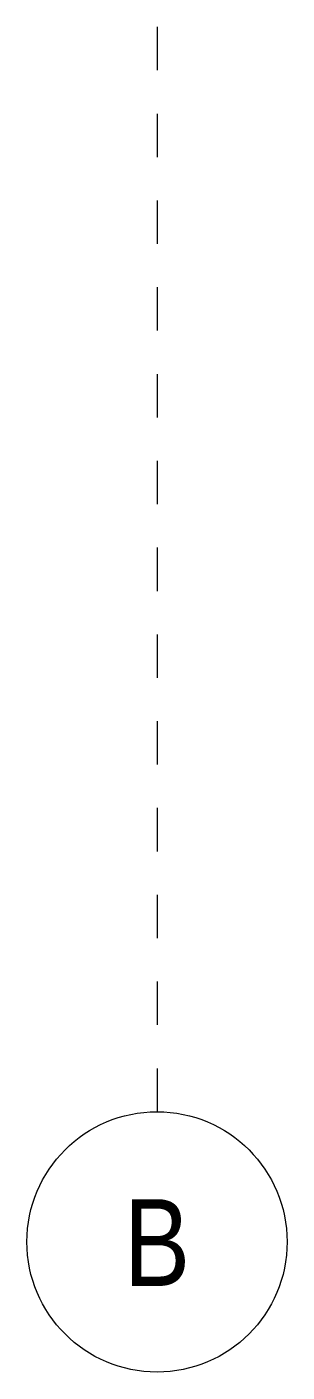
# Model space of a CAD drawing. Header units: metres. Extents: x -3 to 175, y -5 to 18.
# Drawn here: x 69.15 to 69.75, y -4.883 to -1.783 of the extents above; entities that cross this region are included whole.
import ezdxf

# ---------------------------------------------------------------- set-up
doc = ezdxf.new("R2010")
doc.units = ezdxf.units.M
doc.linetypes.add('Grid Line', pattern=[0.022225, 0.0127, -0.003175, 0.003175, -0.003175])
doc.layers.add('S-GRID', color=7, linetype='Continuous', lineweight=9)
doc.layers.add('S-GRID-IDEN', color=7, linetype='Continuous', lineweight=9)
doc.styles.add('Saira Condensed', font='SairaCondensed-Regular.ttf', dxfattribs={"height": 0.2})

# ---------------------------------------------------------------- blocks, each defined once
blk = doc.blocks.new('Grid - 3mm-1144979-N-Cubierta 01')
at = {"layer": 'S-GRID-IDEN', "color": 253, "true_color": 0xaaaaaa}
blk.add_circle((0, 0), 0.003, dxfattribs=at)

msp = doc.modelspace()

# ---------------------------------------------------------------- linework, layer by layer
at = {"layer": 'S-GRID', "color": 254, "linetype": 'Grid Line', "true_color": 0xd4d4d4}
msp.add_line((69.4498, -1.7829), (69.4498, -4.2829), dxfattribs=at)

# ---------------------------------------------------------------- block references
at = {"layer": 'S-GRID-IDEN', "color": 253, "true_color": 0xaaaaaa, "xscale": 99.99999999999993, "yscale": 99.99999999999993, "zscale": 99.99999999999993, "rotation": 180}
msp.add_blockref('Grid - 3mm-1144979-N-Cubierta 01', (69.4498, -4.5829), dxfattribs=at)

# ---------------------------------------------------------------- texts
at = {"layer": 'S-GRID-IDEN', "color": 253, "true_color": 0xaaaaaa, "insert": (69.3735, -4.4844), "char_height": 0.2, "width": 0.176371, "attachment_point": 1, "style": 'Saira Condensed'}
msp.add_mtext('B', dxfattribs=at)

doc.saveas('drawing.dxf')
